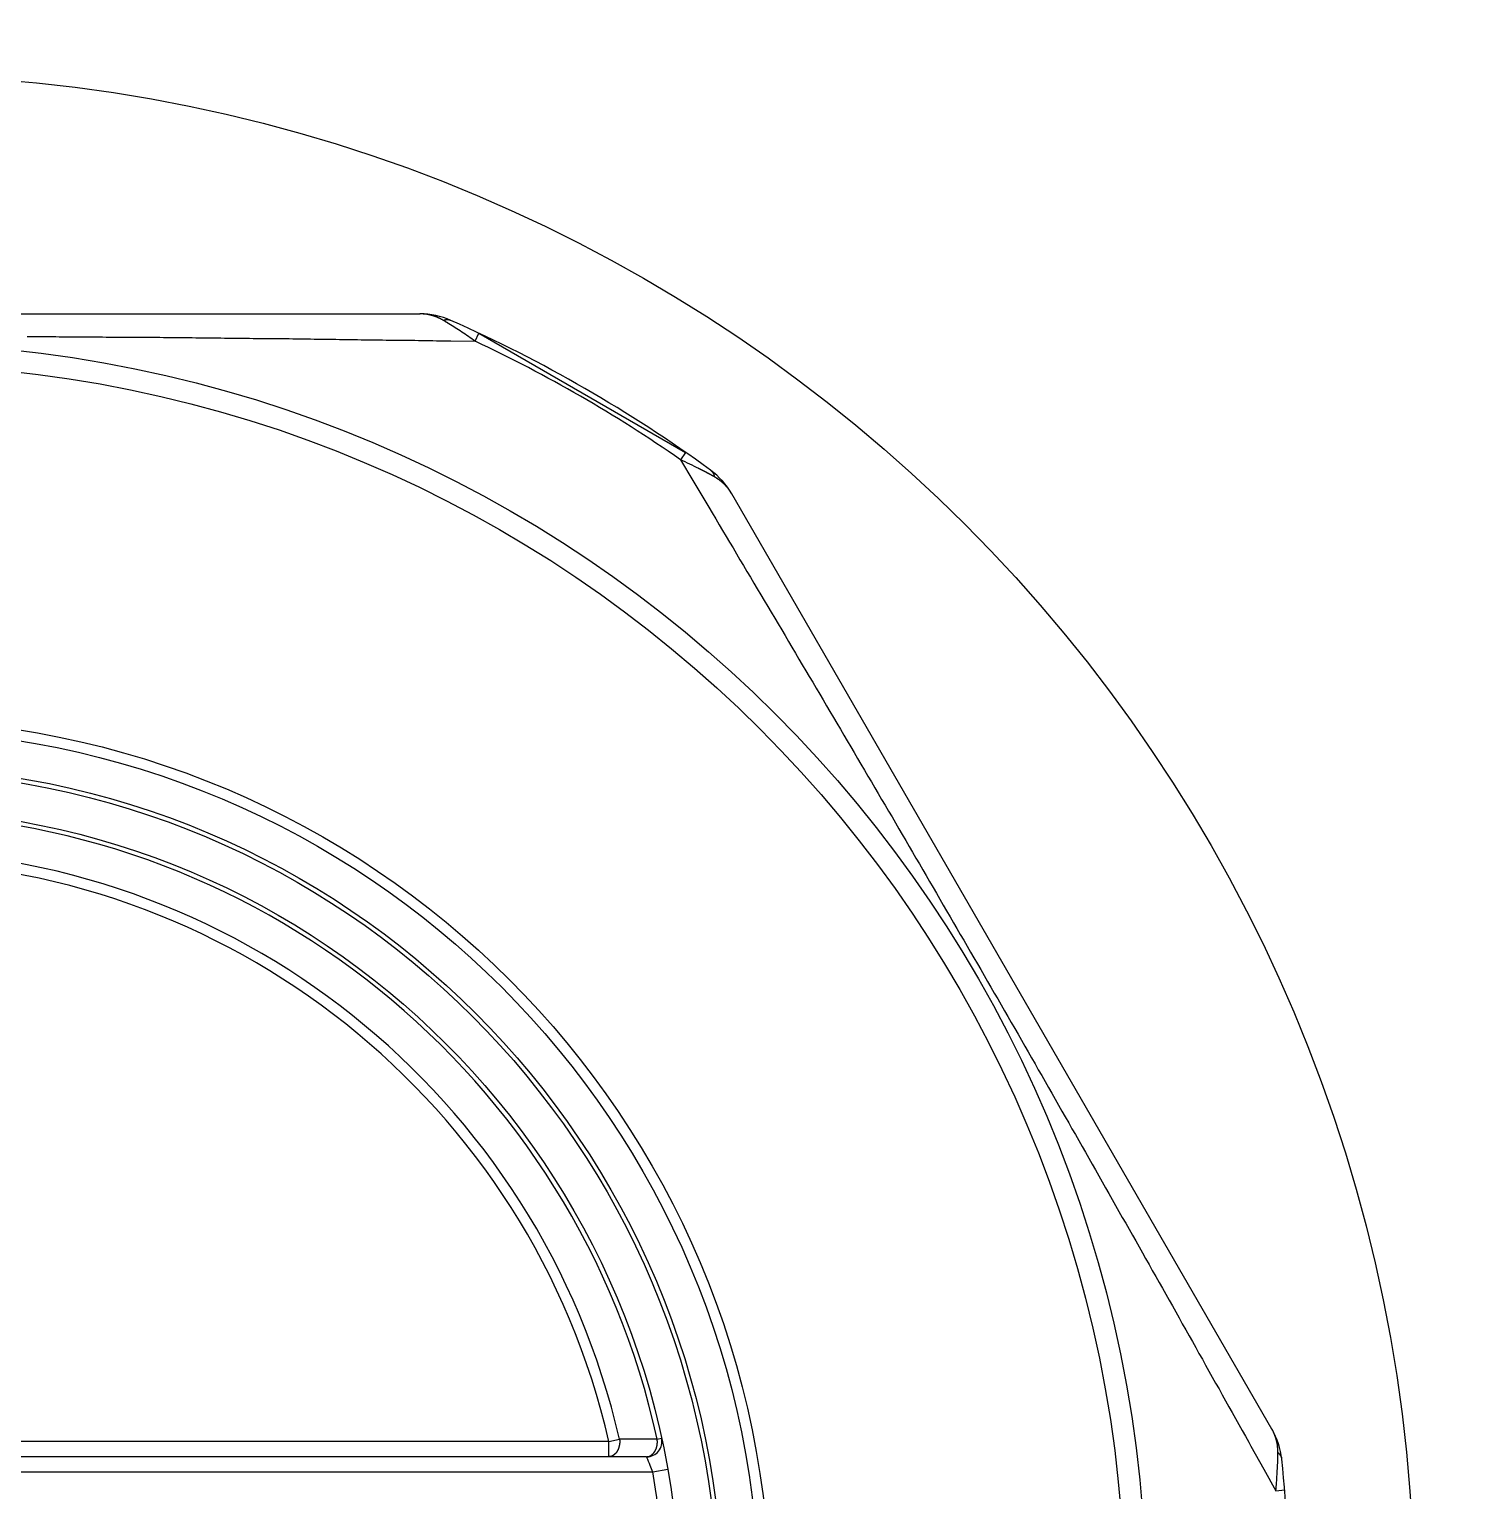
# Model space of a CAD drawing. Header units: millimetres. Extents: x 0 to 3800, y -67 to 2530.
# Drawn here: x 3246.49 to 3256.27, y 893.6 to 903.45 of the extents above; entities that cross this region are included whole.
import ezdxf

# ---------------------------------------------------------------- set-up
doc = ezdxf.new("R2010")
doc.units = ezdxf.units.MM
doc.layers.add('내부선 및 부속', color=4, linetype='Continuous')

msp = doc.modelspace()

# ---------------------------------------------------------------- linework, layer by layer
at = {"layer": '내부선 및 부속', "linetype": 'Continuous'}
for p, q in [((3241.8406, 901.5281), (3249.1175, 901.5281)), ((3249.3244, 901.3457), (3249.4891, 901.3433)), ((3249.489, 901.3433), (3249.5146, 901.3978)), ((3249.5146, 901.3978), (3250.905, 900.595)), ((3250.905, 900.595), (3250.8707, 900.5456)), ((3250.8713, 900.5452), (3250.9552, 900.4046)), ((3250.9552, 900.4046), (3251.0618, 900.2256)), ((3254.8549, 894.0142), (3251.2164, 900.3162)), ((3250.3898, 893.9316), (3250.4605, 893.9479)), ((3250.5922, 893.9475), (3250.4605, 893.9479)), ((3250.7147, 893.9471), (3250.5922, 893.9475)), ((3250.7147, 893.9471), (3250.744, 893.9535)), ((3250.3895, 893.9316), (3240.5683, 893.9316)), ((3250.3898, 893.829), (3250.3898, 893.9316)), ((3254.6985, 893.9266), (3254.7127, 893.901)), ((3254.7127, 893.901), (3254.8001, 893.7444)), ((3250.6437, 893.829), (3240.3143, 893.829)), ((3250.6454, 893.8251), (3250.6437, 893.829)), ((3250.6839, 893.7263), (3240.2734, 893.7263)), ((3250.7855, 893.7442), (3250.6844, 893.7263)), ((3254.8001, 893.7444), (3254.8807, 893.5999)), ((3254.8807, 893.6001), (3254.9406, 893.6052))]:
    msp.add_line(p, q, dxfattribs=at)
at = {"layer": '내부선 및 부속', "linetype": 'Continuous', "flags": 128}
for points in [[(3249.274, 901.4837), (3249.273, 901.4847), (3249.272, 901.4847), (3249.271, 901.4857), (3249.27, 901.4857), (3249.269, 901.4867), (3249.269, 901.4867), (3249.268, 901.4877), (3249.267, 901.4877), (3249.266, 901.4887), (3249.265, 901.4887), (3249.264, 901.4897), (3249.263, 901.4897), (3249.262, 901.4907), (3249.261, 901.4907), (3249.26, 901.4917), (3249.26, 901.4917), (3249.259, 901.4927), (3249.258, 901.4927), (3249.257, 901.4937), (3249.256, 901.4937), (3249.255, 901.4947), (3249.254, 901.4947), (3249.253, 901.4957), (3249.252, 901.4957), (3249.251, 901.4967), (3249.25, 901.4967), (3249.249, 901.4967), (3249.249, 901.4977), (3249.248, 901.4977), (3249.247, 901.4987), (3249.246, 901.4987), (3249.245, 901.4997), (3249.244, 901.4997), (3249.243, 901.5007), (3249.242, 901.5007), (3249.241, 901.5007), (3249.24, 901.5017), (3249.239, 901.5017), (3249.238, 901.5027), (3249.237, 901.5027), (3249.236, 901.5027), (3249.235, 901.5037), (3249.234, 901.5037), (3249.233, 901.5047), (3249.232, 901.5047), (3249.232, 901.5047), (3249.231, 901.5057), (3249.23, 901.5057), (3249.229, 901.5067), (3249.228, 901.5067), (3249.227, 901.5067), (3249.226, 901.5077), (3249.225, 901.5077), (3249.224, 901.5077), (3249.223, 901.5087), (3249.222, 901.5087), (3249.221, 901.5097), (3249.22, 901.5097), (3249.219, 901.5097), (3249.218, 901.5107), (3249.217, 901.5107), (3249.216, 901.5107), (3249.215, 901.5117), (3249.214, 901.5117), (3249.213, 901.5117), (3249.212, 901.5127), (3249.211, 901.5127), (3249.21, 901.5127), (3249.209, 901.5137), (3249.208, 901.5137), (3249.207, 901.5137), (3249.206, 901.5147), (3249.205, 901.5147), (3249.204, 901.5147), (3249.203, 901.5147), (3249.202, 901.5157), (3249.201, 901.5157), (3249.2, 901.5157), (3249.199, 901.5167), (3249.198, 901.5167), (3249.197, 901.5167), (3249.196, 901.5167), (3249.195, 901.5177), (3249.194, 901.5177), (3249.193, 901.5177), (3249.192, 901.5187), (3249.191, 901.5187), (3249.19, 901.5187), (3249.189, 901.5187), (3249.188, 901.5197), (3249.187, 901.5197), (3249.186, 901.5197), (3249.185, 901.5197), (3249.184, 901.5207), (3249.183, 901.5207), (3249.182, 901.5207), (3249.181, 901.5207), (3249.18, 901.5207), (3249.179, 901.5217), (3249.178, 901.5217), (3249.178, 901.5217), (3249.177, 901.5217), (3249.176, 901.5217), (3249.175, 901.5227), (3249.174, 901.5227), (3249.173, 901.5227), (3249.172, 901.5227), (3249.171, 901.5227), (3249.17, 901.5237), (3249.169, 901.5237), (3249.168, 901.5237), (3249.167, 901.5237), (3249.166, 901.5237), (3249.165, 901.5237), (3249.164, 901.5247), (3249.163, 901.5247), (3249.162, 901.5247), (3249.161, 901.5247), (3249.16, 901.5247), (3249.159, 901.5247), (3249.158, 901.5257), (3249.157, 901.5257), (3249.156, 901.5257), (3249.155, 901.5257), (3249.154, 901.5257), (3249.153, 901.5257), (3249.151, 901.5257), (3249.15, 901.5257), (3249.149, 901.5267), (3249.148, 901.5267), (3249.147, 901.5267), (3249.146, 901.5267), (3249.145, 901.5267), (3249.144, 901.5267), (3249.143, 901.5267), (3249.142, 901.5267), (3249.141, 901.5267), (3249.14, 901.5267), (3249.139, 901.5277), (3249.138, 901.5277), (3249.137, 901.5277), (3249.136, 901.5277), (3249.135, 901.5277), (3249.134, 901.5277), (3249.133, 901.5277), (3249.132, 901.5277), (3249.131, 901.5277), (3249.13, 901.5277), (3249.129, 901.5277), (3249.128, 901.5277), (3249.127, 901.5277), (3249.126, 901.5277), (3249.125, 901.5277), (3249.124, 901.5277), (3249.123, 901.5277), (3249.122, 901.5277), (3249.121, 901.5277), (3249.12, 901.5277), (3249.119, 901.5277), (3249.117, 901.5277), (3249.117, 901.5277)], [(3249.274, 901.4837), (3249.274, 901.4837), (3249.275, 901.4847), (3249.275, 901.4847), (3249.275, 901.4847), (3249.275, 901.4847), (3249.276, 901.4847), (3249.276, 901.4847), (3249.276, 901.4847), (3249.277, 901.4847), (3249.277, 901.4847), (3249.277, 901.4857), (3249.278, 901.4857), (3249.278, 901.4857), (3249.278, 901.4857), (3249.279, 901.4857), (3249.279, 901.4857), (3249.279, 901.4857), (3249.28, 901.4857), (3249.28, 901.4857), (3249.28, 901.4857), (3249.28, 901.4857), (3249.281, 901.4867), (3249.281, 901.4867), (3249.281, 901.4867), (3249.282, 901.4867), (3249.282, 901.4867), (3249.282, 901.4867), (3249.283, 901.4867), (3249.283, 901.4867), (3249.283, 901.4867), (3249.284, 901.4867), (3249.284, 901.4867), (3249.284, 901.4867), (3249.285, 901.4867), (3249.285, 901.4877), (3249.285, 901.4877), (3249.286, 901.4877), (3249.286, 901.4877), (3249.286, 901.4877), (3249.287, 901.4877), (3249.287, 901.4877), (3249.287, 901.4877), (3249.288, 901.4877), (3249.288, 901.4877), (3249.288, 901.4877), (3249.289, 901.4877), (3249.289, 901.4877), (3249.289, 901.4877), (3249.29, 901.4877), (3249.29, 901.4877), (3249.29, 901.4877), (3249.29, 901.4887), (3249.291, 901.4887), (3249.291, 901.4887), (3249.291, 901.4887), (3249.292, 901.4887), (3249.292, 901.4887), (3249.292, 901.4887), (3249.293, 901.4887), (3249.293, 901.4887), (3249.293, 901.4887), (3249.294, 901.4887), (3249.294, 901.4887), (3249.294, 901.4887), (3249.295, 901.4887), (3249.295, 901.4887), (3249.295, 901.4887), (3249.296, 901.4887), (3249.296, 901.4887), (3249.296, 901.4887), (3249.297, 901.4887), (3249.297, 901.4887), (3249.297, 901.4887), (3249.298, 901.4887), (3249.298, 901.4887), (3249.298, 901.4887), (3249.299, 901.4887), (3249.299, 901.4887), (3249.299, 901.4887), (3249.3, 901.4887), (3249.3, 901.4887), (3249.3, 901.4887), (3249.301, 901.4887), (3249.301, 901.4887), (3249.301, 901.4887), (3249.302, 901.4887), (3249.302, 901.4887), (3249.302, 901.4887), (3249.303, 901.4887), (3249.303, 901.4887), (3249.304, 901.4887), (3249.304, 901.4887), (3249.304, 901.4887), (3249.305, 901.4887), (3249.305, 901.4887), (3249.305, 901.4887), (3249.306, 901.4887), (3249.306, 901.4887), (3249.306, 901.4887), (3249.307, 901.4887), (3249.307, 901.4887), (3249.307, 901.4887), (3249.307, 901.4887), (3249.308, 901.4887), (3249.308, 901.4887), (3249.308, 901.4887), (3249.309, 901.4887), (3249.309, 901.4887), (3249.309, 901.4887), (3249.31, 901.4887), (3249.31, 901.4887), (3249.31, 901.4887), (3249.31, 901.4887), (3249.311, 901.4887), (3249.311, 901.4877), (3249.311, 901.4877), (3249.312, 901.4877), (3249.312, 901.4877), (3249.312, 901.4877), (3249.313, 901.4877), (3249.313, 901.4877), (3249.313, 901.4877), (3249.314, 901.4877), (3249.314, 901.4877), (3249.314, 901.4877), (3249.315, 901.4877), (3249.315, 901.4877), (3249.315, 901.4877), (3249.316, 901.4877), (3249.316, 901.4877), (3249.316, 901.4867), (3249.317, 901.4867), (3249.317, 901.4867), (3249.317, 901.4867), (3249.318, 901.4867), (3249.318, 901.4867), (3249.318, 901.4867), (3249.319, 901.4867), (3249.319, 901.4867), (3249.319, 901.4867), (3249.32, 901.4867), (3249.32, 901.4857), (3249.32, 901.4857), (3249.32, 901.4857), (3249.321, 901.4857), (3249.321, 901.4857), (3249.321, 901.4857), (3249.322, 901.4857), (3249.322, 901.4857), (3249.322, 901.4857), (3249.323, 901.4847), (3249.323, 901.4847), (3249.323, 901.4847), (3249.324, 901.4847), (3249.324, 901.4847), (3249.324, 901.4847), (3249.324, 901.4847), (3249.325, 901.4847), (3249.325, 901.4847), (3249.325, 901.4837), (3249.325, 901.4837)], [(3249.312, 901.4617), (3249.311, 901.4617), (3249.311, 901.4617), (3249.311, 901.4617), (3249.31, 901.4617), (3249.31, 901.4627), (3249.31, 901.4627), (3249.31, 901.4627), (3249.309, 901.4627), (3249.309, 901.4627), (3249.309, 901.4627), (3249.308, 901.4637), (3249.308, 901.4637), (3249.308, 901.4637), (3249.307, 901.4637), (3249.307, 901.4637), (3249.307, 901.4647), (3249.307, 901.4647), (3249.306, 901.4647), (3249.306, 901.4647), (3249.306, 901.4647), (3249.305, 901.4647), (3249.305, 901.4657), (3249.305, 901.4657), (3249.305, 901.4657), (3249.304, 901.4657), (3249.304, 901.4657), (3249.304, 901.4667), (3249.303, 901.4667), (3249.303, 901.4667), (3249.303, 901.4667), (3249.302, 901.4667), (3249.302, 901.4667), (3249.302, 901.4677), (3249.302, 901.4677), (3249.301, 901.4677), (3249.301, 901.4677), (3249.301, 901.4677), (3249.3, 901.4687), (3249.3, 901.4687), (3249.3, 901.4687), (3249.299, 901.4687), (3249.299, 901.4687), (3249.299, 901.4687), (3249.299, 901.4697), (3249.298, 901.4697), (3249.298, 901.4697), (3249.298, 901.4697), (3249.297, 901.4697), (3249.297, 901.4707), (3249.297, 901.4707), (3249.297, 901.4707), (3249.296, 901.4707), (3249.296, 901.4707), (3249.296, 901.4707), (3249.295, 901.4717), (3249.295, 901.4717), (3249.295, 901.4717), (3249.294, 901.4717), (3249.294, 901.4717), (3249.294, 901.4727), (3249.294, 901.4727), (3249.293, 901.4727), (3249.293, 901.4727), (3249.293, 901.4727), (3249.292, 901.4727), (3249.292, 901.4737), (3249.292, 901.4737), (3249.291, 901.4737), (3249.291, 901.4737), (3249.291, 901.4737), (3249.291, 901.4737), (3249.29, 901.4747), (3249.29, 901.4747), (3249.29, 901.4747), (3249.289, 901.4747), (3249.289, 901.4747), (3249.289, 901.4757), (3249.289, 901.4757), (3249.288, 901.4757), (3249.288, 901.4757), (3249.288, 901.4757), (3249.287, 901.4757), (3249.287, 901.4767), (3249.287, 901.4767), (3249.286, 901.4767), (3249.286, 901.4767), (3249.286, 901.4767), (3249.286, 901.4777), (3249.285, 901.4777), (3249.285, 901.4777), (3249.285, 901.4777), (3249.284, 901.4777), (3249.284, 901.4777), (3249.284, 901.4787), (3249.283, 901.4787), (3249.283, 901.4787), (3249.283, 901.4787), (3249.283, 901.4787), (3249.282, 901.4787), (3249.282, 901.4797), (3249.282, 901.4797), (3249.282, 901.4797), (3249.281, 901.4797), (3249.281, 901.4797), (3249.281, 901.4797), (3249.28, 901.4807), (3249.28, 901.4807), (3249.28, 901.4807), (3249.28, 901.4807), (3249.279, 901.4807), (3249.279, 901.4807), (3249.279, 901.4817), (3249.278, 901.4817), (3249.278, 901.4817), (3249.278, 901.4817), (3249.278, 901.4817), (3249.277, 901.4817), (3249.277, 901.4827), (3249.277, 901.4827), (3249.276, 901.4827), (3249.276, 901.4827), (3249.276, 901.4827), (3249.275, 901.4837), (3249.275, 901.4837), (3249.275, 901.4837), (3249.275, 901.4837), (3249.274, 901.4837), (3249.274, 901.4837), (3249.274, 901.4837)], [(3246.471, 901.3757), (3246.495, 901.3757), (3246.519, 901.3747), (3246.543, 901.3747), (3246.567, 901.3747), (3246.592, 901.3747), (3246.616, 901.3747), (3246.64, 901.3747), (3246.664, 901.3747), (3246.688, 901.3737), (3246.713, 901.3737), (3246.737, 901.3737), (3246.761, 901.3737), (3246.785, 901.3737), (3246.809, 901.3737), (3246.833, 901.3737), (3246.858, 901.3727), (3246.882, 901.3727), (3246.906, 901.3727), (3246.93, 901.3727), (3246.954, 901.3727), (3246.979, 901.3727), (3247.003, 901.3717), (3247.027, 901.3717), (3247.051, 901.3717), (3247.075, 901.3717), (3247.099, 901.3717), (3247.124, 901.3717), (3247.148, 901.3707), (3247.172, 901.3707), (3247.196, 901.3707), (3247.22, 901.3707), (3247.245, 901.3707), (3247.269, 901.3697), (3247.293, 901.3697), (3247.317, 901.3697), (3247.341, 901.3697), (3247.366, 901.3697), (3247.39, 901.3687), (3247.414, 901.3687), (3247.438, 901.3687), (3247.462, 901.3687), (3247.486, 901.3677), (3247.511, 901.3677), (3247.535, 901.3677), (3247.559, 901.3677), (3247.583, 901.3677), (3247.607, 901.3667), (3247.632, 901.3667), (3247.656, 901.3667), (3247.68, 901.3667), (3247.704, 901.3657), (3247.728, 901.3657), (3247.752, 901.3657), (3247.777, 901.3657), (3247.801, 901.3647), (3247.825, 901.3647), (3247.849, 901.3647), (3247.873, 901.3647), (3247.898, 901.3637), (3247.898, 901.3637), (3247.922, 901.3637), (3247.946, 901.3637), (3247.97, 901.3637), (3247.994, 901.3627), (3248.019, 901.3627), (3248.043, 901.3627), (3248.067, 901.3617), (3248.091, 901.3617), (3248.115, 901.3617), (3248.139, 901.3617), (3248.164, 901.3607), (3248.188, 901.3607), (3248.212, 901.3607), (3248.236, 901.3607), (3248.26, 901.3597), (3248.285, 901.3597), (3248.309, 901.3597), (3248.333, 901.3587), (3248.357, 901.3587), (3248.381, 901.3587), (3248.405, 901.3577), (3248.43, 901.3577), (3248.454, 901.3577), (3248.478, 901.3577), (3248.502, 901.3567), (3248.526, 901.3567), (3248.551, 901.3567), (3248.575, 901.3557), (3248.599, 901.3557), (3248.623, 901.3557), (3248.647, 901.3547), (3248.671, 901.3547), (3248.696, 901.3547), (3248.72, 901.3537), (3248.744, 901.3537), (3248.768, 901.3537), (3248.792, 901.3537), (3248.817, 901.3527), (3248.841, 901.3527), (3248.865, 901.3527), (3248.889, 901.3517), (3248.913, 901.3517), (3248.937, 901.3517), (3248.962, 901.3507), (3248.986, 901.3507), (3249.01, 901.3507), (3249.034, 901.3497), (3249.058, 901.3497), (3249.083, 901.3497), (3249.107, 901.3487), (3249.131, 901.3487), (3249.155, 901.3477), (3249.179, 901.3477), (3249.204, 901.3477), (3249.228, 901.3467), (3249.252, 901.3467), (3249.276, 901.3467), (3249.3, 901.3457), (3249.324, 901.3457), (3249.324, 901.3457)], [(3251.1, 900.4297), (3251.099, 900.4297), (3251.099, 900.4307), (3251.098, 900.4307), (3251.098, 900.4317), (3251.097, 900.4317), (3251.096, 900.4317), (3251.096, 900.4327), (3251.095, 900.4327), (3251.094, 900.4327), (3251.094, 900.4337), (3251.093, 900.4337), (3251.092, 900.4337), (3251.092, 900.4347), (3251.091, 900.4347), (3251.09, 900.4357), (3251.09, 900.4357), (3251.089, 900.4357), (3251.088, 900.4367), (3251.088, 900.4367), (3251.087, 900.4367), (3251.086, 900.4377), (3251.086, 900.4377), (3251.085, 900.4377), (3251.084, 900.4387), (3251.084, 900.4387), (3251.083, 900.4397), (3251.082, 900.4397), (3251.082, 900.4397), (3251.081, 900.4407), (3251.08, 900.4407), (3251.08, 900.4407), (3251.079, 900.4417), (3251.078, 900.4417), (3251.078, 900.4417), (3251.077, 900.4427), (3251.077, 900.4427), (3251.076, 900.4437), (3251.075, 900.4437), (3251.075, 900.4437), (3251.074, 900.4447), (3251.073, 900.4447), (3251.073, 900.4447), (3251.072, 900.4457), (3251.071, 900.4457), (3251.071, 900.4457), (3251.07, 900.4467), (3251.069, 900.4467), (3251.069, 900.4477), (3251.068, 900.4477), (3251.067, 900.4477), (3251.067, 900.4487), (3251.066, 900.4487), (3251.065, 900.4487), (3251.065, 900.4497), (3251.064, 900.4497), (3251.063, 900.4497), (3251.063, 900.4507), (3251.062, 900.4507), (3251.061, 900.4507), (3251.061, 900.4517), (3251.06, 900.4517), (3251.059, 900.4527), (3251.059, 900.4527), (3251.058, 900.4527), (3251.057, 900.4537), (3251.057, 900.4537), (3251.056, 900.4537), (3251.055, 900.4547), (3251.055, 900.4547), (3251.054, 900.4547), (3251.053, 900.4557), (3251.053, 900.4557), (3251.052, 900.4557), (3251.051, 900.4567), (3251.051, 900.4567), (3251.05, 900.4567), (3251.049, 900.4577), (3251.049, 900.4577), (3251.048, 900.4587), (3251.047, 900.4587), (3251.047, 900.4587), (3251.046, 900.4597), (3251.045, 900.4597), (3251.045, 900.4597), (3251.044, 900.4607), (3251.043, 900.4607), (3251.043, 900.4607), (3251.042, 900.4617), (3251.041, 900.4617), (3251.041, 900.4617), (3251.04, 900.4627), (3251.039, 900.4627), (3251.039, 900.4627), (3251.038, 900.4637), (3251.037, 900.4637), (3251.037, 900.4637), (3251.036, 900.4647), (3251.035, 900.4647), (3251.035, 900.4657), (3251.034, 900.4657), (3251.034, 900.4657), (3251.033, 900.4657), (3251.033, 900.4667), (3251.032, 900.4667), (3251.031, 900.4667), (3251.031, 900.4677), (3251.03, 900.4677), (3251.029, 900.4677), (3251.029, 900.4687), (3251.028, 900.4687), (3251.027, 900.4687), (3251.027, 900.4697), (3251.026, 900.4697), (3251.025, 900.4697), (3251.025, 900.4707), (3251.024, 900.4707), (3251.023, 900.4707), (3251.023, 900.4717), (3251.022, 900.4717), (3251.021, 900.4717), (3251.021, 900.4727), (3251.02, 900.4727), (3251.019, 900.4727), (3251.019, 900.4737), (3251.018, 900.4737), (3251.017, 900.4747), (3251.017, 900.4747), (3251.016, 900.4747), (3251.015, 900.4757), (3251.015, 900.4757), (3251.014, 900.4757), (3251.013, 900.4767), (3251.013, 900.4767), (3251.012, 900.4767), (3251.011, 900.4777), (3251.011, 900.4777), (3251.01, 900.4777), (3251.009, 900.4787), (3251.009, 900.4787), (3251.008, 900.4787), (3251.007, 900.4797), (3251.007, 900.4797), (3251.006, 900.4797), (3251.005, 900.4807), (3251.005, 900.4807), (3251.004, 900.4807), (3251.003, 900.4817), (3251.003, 900.4817), (3251.002, 900.4817), (3251.001, 900.4827), (3251.001, 900.4827), (3251, 900.4827), (3250.999, 900.4837), (3250.999, 900.4837), (3250.998, 900.4837), (3250.997, 900.4847), (3250.997, 900.4847), (3250.996, 900.4847), (3250.995, 900.4857), (3250.995, 900.4857), (3250.995, 900.4857)], [(3251.074, 900.4747), (3251.075, 900.4737), (3251.075, 900.4737), (3251.075, 900.4737), (3251.075, 900.4737), (3251.076, 900.4737), (3251.076, 900.4727), (3251.076, 900.4727), (3251.076, 900.4727), (3251.077, 900.4727), (3251.077, 900.4727), (3251.077, 900.4717), (3251.077, 900.4717), (3251.078, 900.4717), (3251.078, 900.4717), (3251.078, 900.4717), (3251.078, 900.4707), (3251.079, 900.4707), (3251.079, 900.4707), (3251.079, 900.4707), (3251.079, 900.4697), (3251.08, 900.4697), (3251.08, 900.4697), (3251.08, 900.4697), (3251.08, 900.4697), (3251.081, 900.4687), (3251.081, 900.4687), (3251.081, 900.4687), (3251.081, 900.4687), (3251.082, 900.4677), (3251.082, 900.4677), (3251.082, 900.4677), (3251.082, 900.4677), (3251.082, 900.4667), (3251.083, 900.4667), (3251.083, 900.4667), (3251.083, 900.4667), (3251.083, 900.4657), (3251.084, 900.4657), (3251.084, 900.4657), (3251.084, 900.4657), (3251.084, 900.4647), (3251.084, 900.4647), (3251.085, 900.4647), (3251.085, 900.4647), (3251.085, 900.4637), (3251.085, 900.4637), (3251.085, 900.4637), (3251.086, 900.4637), (3251.086, 900.4627), (3251.086, 900.4627), (3251.086, 900.4627), (3251.087, 900.4627), (3251.087, 900.4617), (3251.087, 900.4617), (3251.087, 900.4617), (3251.087, 900.4617), (3251.087, 900.4607), (3251.088, 900.4607), (3251.088, 900.4607), (3251.088, 900.4597), (3251.088, 900.4597), (3251.088, 900.4597), (3251.089, 900.4597), (3251.089, 900.4587), (3251.089, 900.4587), (3251.089, 900.4587), (3251.089, 900.4577), (3251.089, 900.4577), (3251.09, 900.4577), (3251.09, 900.4577), (3251.09, 900.4567), (3251.09, 900.4567), (3251.09, 900.4567), (3251.091, 900.4567), (3251.091, 900.4557), (3251.091, 900.4557), (3251.091, 900.4557), (3251.091, 900.4547), (3251.091, 900.4547), (3251.091, 900.4547), (3251.092, 900.4537), (3251.092, 900.4537), (3251.092, 900.4537), (3251.092, 900.4537), (3251.092, 900.4527), (3251.092, 900.4527), (3251.093, 900.4527), (3251.093, 900.4517), (3251.093, 900.4517), (3251.093, 900.4517), (3251.093, 900.4517), (3251.093, 900.4507), (3251.093, 900.4507), (3251.094, 900.4507), (3251.094, 900.4497), (3251.094, 900.4497), (3251.094, 900.4497), (3251.094, 900.4487), (3251.094, 900.4487), (3251.094, 900.4487), (3251.094, 900.4487), (3251.095, 900.4477), (3251.095, 900.4477), (3251.095, 900.4477), (3251.095, 900.4477), (3251.095, 900.4467), (3251.095, 900.4467), (3251.095, 900.4467), (3251.095, 900.4457), (3251.096, 900.4457), (3251.096, 900.4457), (3251.096, 900.4447), (3251.096, 900.4447), (3251.096, 900.4447), (3251.096, 900.4437), (3251.096, 900.4437), (3251.096, 900.4437), (3251.097, 900.4427), (3251.097, 900.4427), (3251.097, 900.4427), (3251.097, 900.4427), (3251.097, 900.4417), (3251.097, 900.4417), (3251.097, 900.4417), (3251.097, 900.4407), (3251.097, 900.4407), (3251.097, 900.4407), (3251.098, 900.4397), (3251.098, 900.4397), (3251.098, 900.4397), (3251.098, 900.4387), (3251.098, 900.4387), (3251.098, 900.4387), (3251.098, 900.4377), (3251.098, 900.4377), (3251.098, 900.4377), (3251.098, 900.4367), (3251.098, 900.4367), (3251.099, 900.4367), (3251.099, 900.4357), (3251.099, 900.4357), (3251.099, 900.4357), (3251.099, 900.4357), (3251.099, 900.4347), (3251.099, 900.4347), (3251.099, 900.4347), (3251.099, 900.4337), (3251.099, 900.4337), (3251.099, 900.4337), (3251.099, 900.4327), (3251.1, 900.4327), (3251.1, 900.4327), (3251.1, 900.4317), (3251.1, 900.4317), (3251.1, 900.4317), (3251.1, 900.4307), (3251.1, 900.4307), (3251.1, 900.4307), (3251.1, 900.4297), (3251.1, 900.4297), (3251.1, 900.4297)], [(3251.216, 900.3167), (3251.216, 900.3167), (3251.215, 900.3177), (3251.215, 900.3187), (3251.214, 900.3197), (3251.214, 900.3207), (3251.213, 900.3217), (3251.213, 900.3227), (3251.212, 900.3237), (3251.212, 900.3237), (3251.211, 900.3247), (3251.211, 900.3257), (3251.21, 900.3267), (3251.209, 900.3277), (3251.209, 900.3287), (3251.208, 900.3297), (3251.208, 900.3307), (3251.207, 900.3307), (3251.207, 900.3317), (3251.206, 900.3327), (3251.206, 900.3337), (3251.205, 900.3347), (3251.204, 900.3357), (3251.204, 900.3367), (3251.203, 900.3367), (3251.203, 900.3377), (3251.202, 900.3387), (3251.201, 900.3397), (3251.201, 900.3407), (3251.2, 900.3417), (3251.2, 900.3417), (3251.199, 900.3427), (3251.198, 900.3437), (3251.198, 900.3447), (3251.197, 900.3457), (3251.197, 900.3467), (3251.196, 900.3467), (3251.195, 900.3477), (3251.195, 900.3487), (3251.194, 900.3497), (3251.193, 900.3507), (3251.193, 900.3507), (3251.192, 900.3517), (3251.191, 900.3527), (3251.191, 900.3537), (3251.19, 900.3547), (3251.19, 900.3547), (3251.189, 900.3557), (3251.188, 900.3567), (3251.188, 900.3577), (3251.187, 900.3587), (3251.186, 900.3587), (3251.186, 900.3597), (3251.185, 900.3607), (3251.184, 900.3617), (3251.183, 900.3627), (3251.183, 900.3627), (3251.182, 900.3637), (3251.181, 900.3647), (3251.181, 900.3657), (3251.18, 900.3657), (3251.179, 900.3667), (3251.179, 900.3677), (3251.178, 900.3687), (3251.177, 900.3687), (3251.177, 900.3697), (3251.176, 900.3707), (3251.175, 900.3717), (3251.174, 900.3717), (3251.174, 900.3727), (3251.173, 900.3737), (3251.172, 900.3747), (3251.172, 900.3747), (3251.171, 900.3757), (3251.17, 900.3767), (3251.169, 900.3777), (3251.169, 900.3777), (3251.168, 900.3787), (3251.167, 900.3797), (3251.166, 900.3807), (3251.166, 900.3807), (3251.165, 900.3817), (3251.164, 900.3827), (3251.163, 900.3827), (3251.163, 900.3837), (3251.162, 900.3847), (3251.161, 900.3857), (3251.16, 900.3857), (3251.16, 900.3867), (3251.159, 900.3877), (3251.158, 900.3877), (3251.157, 900.3887), (3251.156, 900.3897), (3251.156, 900.3897), (3251.155, 900.3907), (3251.154, 900.3917), (3251.153, 900.3917), (3251.153, 900.3927), (3251.152, 900.3937), (3251.151, 900.3947), (3251.15, 900.3947), (3251.15, 900.3947), (3251.149, 900.3957), (3251.149, 900.3967), (3251.148, 900.3967), (3251.147, 900.3977), (3251.146, 900.3977), (3251.145, 900.3987), (3251.145, 900.3997), (3251.144, 900.3997), (3251.143, 900.4007), (3251.142, 900.4017), (3251.141, 900.4017), (3251.141, 900.4027), (3251.14, 900.4037), (3251.139, 900.4037), (3251.138, 900.4047), (3251.137, 900.4057), (3251.136, 900.4057), (3251.136, 900.4067), (3251.135, 900.4067), (3251.134, 900.4077), (3251.133, 900.4087), (3251.132, 900.4087), (3251.131, 900.4097), (3251.131, 900.4097), (3251.13, 900.4107), (3251.129, 900.4117), (3251.128, 900.4117), (3251.127, 900.4127), (3251.126, 900.4127), (3251.125, 900.4137), (3251.125, 900.4147), (3251.124, 900.4147), (3251.123, 900.4157), (3251.122, 900.4157), (3251.121, 900.4167), (3251.12, 900.4177), (3251.119, 900.4177), (3251.119, 900.4187), (3251.118, 900.4187), (3251.117, 900.4197), (3251.116, 900.4197), (3251.115, 900.4207), (3251.114, 900.4217), (3251.113, 900.4217), (3251.113, 900.4227), (3251.112, 900.4227), (3251.111, 900.4237), (3251.11, 900.4237), (3251.109, 900.4247), (3251.108, 900.4247), (3251.107, 900.4257), (3251.106, 900.4257), (3251.105, 900.4267), (3251.105, 900.4267), (3251.104, 900.4277), (3251.103, 900.4277), (3251.102, 900.4287), (3251.101, 900.4297), (3251.1, 900.4297), (3251.1, 900.4297)], [(3251.062, 900.2257), (3251.085, 900.1867), (3251.109, 900.1467), (3251.132, 900.1077), (3251.155, 900.0687), (3251.179, 900.0287), (3251.202, 899.9897), (3251.226, 899.9507), (3251.249, 899.9107), (3251.272, 899.8717), (3251.296, 899.8327), (3251.319, 899.7927), (3251.342, 899.7537), (3251.366, 899.7147), (3251.389, 899.6747), (3251.413, 899.6357), (3251.436, 899.5967), (3251.459, 899.5567), (3251.483, 899.5177), (3251.506, 899.4787), (3251.529, 899.4387), (3251.553, 899.3997), (3251.576, 899.3607), (3251.599, 899.3207), (3251.622, 899.2817), (3251.646, 899.2427), (3251.669, 899.2027), (3251.692, 899.1637), (3251.716, 899.1237), (3251.739, 899.0847), (3251.762, 899.0457), (3251.785, 899.0057), (3251.809, 898.9667), (3251.832, 898.9267), (3251.855, 898.8877), (3251.878, 898.8487), (3251.902, 898.8087), (3251.925, 898.7697), (3251.948, 898.7297), (3251.971, 898.6907), (3251.995, 898.6517), (3252.018, 898.6117), (3252.041, 898.5727), (3252.064, 898.5327), (3252.087, 898.4937), (3252.11, 898.4537), (3252.134, 898.4147), (3252.157, 898.3757), (3252.18, 898.3357), (3252.203, 898.2967), (3252.226, 898.2567), (3252.249, 898.2177), (3252.273, 898.1777), (3252.296, 898.1387), (3252.319, 898.0987), (3252.342, 898.0597), (3252.365, 898.0197), (3252.388, 897.9807), (3252.411, 897.9407), (3252.434, 897.9017), (3252.457, 897.8617), (3252.48, 897.8227), (3252.503, 897.7827), (3252.526, 897.7437), (3252.549, 897.7037), (3252.572, 897.6647), (3252.595, 897.6247), (3252.618, 897.5857), (3252.641, 897.5457), (3252.664, 897.5067), (3252.687, 897.4667), (3252.71, 897.4267), (3252.733, 897.3877), (3252.756, 897.3477), (3252.779, 897.3087), (3252.802, 897.2687), (3252.825, 897.2287), (3252.848, 897.1897), (3252.871, 897.1497), (3252.894, 897.1107), (3252.917, 897.0707), (3252.94, 897.0307), (3252.962, 896.9917), (3252.985, 896.9517), (3253.008, 896.9127), (3253.031, 896.8727), (3253.054, 896.8327), (3253.077, 896.7937), (3253.099, 896.7537), (3253.122, 896.7137), (3253.145, 896.6747), (3253.168, 896.6347), (3253.19, 896.5947), (3253.213, 896.5557), (3253.236, 896.5157), (3253.259, 896.4757), (3253.281, 896.4357), (3253.304, 896.3967), (3253.327, 896.3567), (3253.35, 896.3167), (3253.372, 896.2777), (3253.372, 896.2777), (3253.395, 896.2377), (3253.418, 896.1977), (3253.44, 896.1577), (3253.463, 896.1187), (3253.486, 896.0787), (3253.508, 896.0387), (3253.531, 895.9987), (3253.554, 895.9597), (3253.576, 895.9197), (3253.599, 895.8797), (3253.621, 895.8397), (3253.644, 895.8007), (3253.667, 895.7607), (3253.689, 895.7207), (3253.712, 895.6807), (3253.734, 895.6407), (3253.757, 895.6017), (3253.779, 895.5617), (3253.802, 895.5217), (3253.824, 895.4817), (3253.847, 895.4417), (3253.87, 895.4027), (3253.892, 895.3627), (3253.915, 895.3227), (3253.937, 895.2827), (3253.96, 895.2427), (3253.982, 895.2027), (3254.004, 895.1637), (3254.027, 895.1237), (3254.049, 895.0837), (3254.072, 895.0437), (3254.094, 895.0037), (3254.117, 894.9637), (3254.139, 894.9247), (3254.162, 894.8847), (3254.184, 894.8447), (3254.207, 894.8047), (3254.229, 894.7647), (3254.251, 894.7247), (3254.274, 894.6847), (3254.296, 894.6447), (3254.319, 894.6047), (3254.341, 894.5657), (3254.363, 894.5257), (3254.386, 894.4857), (3254.408, 894.4457), (3254.43, 894.4057), (3254.453, 894.3657), (3254.475, 894.3257), (3254.498, 894.2857), (3254.52, 894.2457), (3254.542, 894.2057), (3254.565, 894.1657), (3254.587, 894.1267), (3254.609, 894.0867), (3254.632, 894.0467), (3254.654, 894.0067), (3254.676, 893.9667), (3254.698, 893.9267), (3254.698, 893.9267)], [(3250.461, 893.9477), (3250.461, 893.9467), (3250.461, 893.9467), (3250.461, 893.9457), (3250.461, 893.9447), (3250.461, 893.9437), (3250.461, 893.9427), (3250.461, 893.9427), (3250.461, 893.9417), (3250.462, 893.9407), (3250.462, 893.9397), (3250.462, 893.9397), (3250.462, 893.9387), (3250.462, 893.9377), (3250.462, 893.9367), (3250.462, 893.9357), (3250.462, 893.9357), (3250.462, 893.9347), (3250.462, 893.9337), (3250.462, 893.9327), (3250.462, 893.9317), (3250.462, 893.9317), (3250.462, 893.9307), (3250.462, 893.9297), (3250.462, 893.9287), (3250.462, 893.9277), (3250.462, 893.9277), (3250.462, 893.9267), (3250.462, 893.9257), (3250.462, 893.9247), (3250.462, 893.9237), (3250.462, 893.9237), (3250.462, 893.9227), (3250.462, 893.9217), (3250.462, 893.9207), (3250.461, 893.9197), (3250.461, 893.9197), (3250.461, 893.9187), (3250.461, 893.9177), (3250.461, 893.9167), (3250.461, 893.9167), (3250.461, 893.9157), (3250.461, 893.9147), (3250.461, 893.9137), (3250.461, 893.9127), (3250.46, 893.9127), (3250.46, 893.9117), (3250.46, 893.9107), (3250.46, 893.9097), (3250.46, 893.9087), (3250.46, 893.9087), (3250.46, 893.9077), (3250.46, 893.9067), (3250.459, 893.9057), (3250.459, 893.9047), (3250.459, 893.9047), (3250.459, 893.9037), (3250.459, 893.9027), (3250.459, 893.9017), (3250.458, 893.9017), (3250.458, 893.9007), (3250.458, 893.8997), (3250.458, 893.8987), (3250.458, 893.8987), (3250.458, 893.8977), (3250.457, 893.8967), (3250.457, 893.8957), (3250.457, 893.8947), (3250.457, 893.8947), (3250.457, 893.8937), (3250.456, 893.8927), (3250.456, 893.8917), (3250.456, 893.8917), (3250.456, 893.8907), (3250.456, 893.8897), (3250.455, 893.8887), (3250.455, 893.8887), (3250.455, 893.8877), (3250.455, 893.8867), (3250.454, 893.8857), (3250.454, 893.8857), (3250.454, 893.8847), (3250.454, 893.8837), (3250.453, 893.8827), (3250.453, 893.8827), (3250.453, 893.8817), (3250.452, 893.8807), (3250.452, 893.8797), (3250.452, 893.8797), (3250.452, 893.8787), (3250.451, 893.8777), (3250.451, 893.8777), (3250.451, 893.8767), (3250.45, 893.8757), (3250.45, 893.8747), (3250.45, 893.8747), (3250.449, 893.8737), (3250.449, 893.8727), (3250.448, 893.8727), (3250.448, 893.8717), (3250.448, 893.8707), (3250.448, 893.8707), (3250.447, 893.8697), (3250.447, 893.8697), (3250.447, 893.8687), (3250.446, 893.8677), (3250.446, 893.8677), (3250.445, 893.8667), (3250.445, 893.8657), (3250.444, 893.8647), (3250.444, 893.8647), (3250.444, 893.8637), (3250.443, 893.8627), (3250.443, 893.8627), (3250.442, 893.8617), (3250.442, 893.8607), (3250.441, 893.8607), (3250.441, 893.8597), (3250.44, 893.8587), (3250.44, 893.8587), (3250.439, 893.8577), (3250.439, 893.8567), (3250.438, 893.8567), (3250.438, 893.8557), (3250.437, 893.8547), (3250.437, 893.8547), (3250.436, 893.8537), (3250.435, 893.8527), (3250.435, 893.8527), (3250.434, 893.8517), (3250.434, 893.8517), (3250.433, 893.8507), (3250.433, 893.8497), (3250.432, 893.8497), (3250.431, 893.8487), (3250.431, 893.8487), (3250.43, 893.8477), (3250.43, 893.8467), (3250.429, 893.8467), (3250.428, 893.8457), (3250.428, 893.8457), (3250.427, 893.8447), (3250.426, 893.8447), (3250.426, 893.8437), (3250.425, 893.8427), (3250.424, 893.8427), (3250.424, 893.8417), (3250.423, 893.8417), (3250.422, 893.8407), (3250.422, 893.8407), (3250.421, 893.8397), (3250.42, 893.8397), (3250.42, 893.8387), (3250.419, 893.8387), (3250.418, 893.8387), (3250.418, 893.8377), (3250.417, 893.8377), (3250.416, 893.8367), (3250.416, 893.8367), (3250.415, 893.8357), (3250.414, 893.8357), (3250.413, 893.8357), (3250.413, 893.8347), (3250.412, 893.8347), (3250.411, 893.8337), (3250.41, 893.8337), (3250.41, 893.8337), (3250.409, 893.8327), (3250.408, 893.8327), (3250.408, 893.8327), (3250.407, 893.8327), (3250.406, 893.8317), (3250.405, 893.8317), (3250.405, 893.8317), (3250.404, 893.8317), (3250.403, 893.8307), (3250.402, 893.8307), (3250.401, 893.8307), (3250.401, 893.8307), (3250.4, 893.8297), (3250.399, 893.8297), (3250.398, 893.8297), (3250.398, 893.8297), (3250.397, 893.8297), (3250.396, 893.8297), (3250.395, 893.8297), (3250.394, 893.8297), (3250.394, 893.8287), (3250.393, 893.8287), (3250.392, 893.8287), (3250.391, 893.8287), (3250.391, 893.8287), (3250.39, 893.8287), (3250.39, 893.8287)], [(3250.644, 893.8287), (3250.645, 893.8287), (3250.646, 893.8287), (3250.647, 893.8287), (3250.647, 893.8287), (3250.648, 893.8297), (3250.649, 893.8297), (3250.65, 893.8297), (3250.651, 893.8297), (3250.652, 893.8297), (3250.653, 893.8297), (3250.654, 893.8297), (3250.655, 893.8307), (3250.656, 893.8307), (3250.657, 893.8307), (3250.658, 893.8307), (3250.658, 893.8317), (3250.659, 893.8317), (3250.66, 893.8317), (3250.661, 893.8327), (3250.662, 893.8327), (3250.663, 893.8327), (3250.664, 893.8337), (3250.665, 893.8337), (3250.665, 893.8347), (3250.666, 893.8347), (3250.667, 893.8347), (3250.668, 893.8357), (3250.669, 893.8357), (3250.67, 893.8367), (3250.671, 893.8367), (3250.671, 893.8377), (3250.672, 893.8377), (3250.673, 893.8387), (3250.674, 893.8397), (3250.675, 893.8397), (3250.675, 893.8407), (3250.676, 893.8407), (3250.677, 893.8417), (3250.678, 893.8417), (3250.679, 893.8427), (3250.679, 893.8437), (3250.68, 893.8437), (3250.681, 893.8447), (3250.682, 893.8457), (3250.682, 893.8457), (3250.683, 893.8467), (3250.684, 893.8477), (3250.685, 893.8477), (3250.685, 893.8487), (3250.686, 893.8497), (3250.687, 893.8507), (3250.687, 893.8507), (3250.688, 893.8517), (3250.689, 893.8527), (3250.689, 893.8527), (3250.69, 893.8537), (3250.691, 893.8547), (3250.691, 893.8557), (3250.692, 893.8567), (3250.693, 893.8567), (3250.693, 893.8577), (3250.694, 893.8587), (3250.695, 893.8597), (3250.695, 893.8607), (3250.696, 893.8607), (3250.696, 893.8617), (3250.697, 893.8627), (3250.697, 893.8637), (3250.698, 893.8647), (3250.698, 893.8647), (3250.699, 893.8657), (3250.7, 893.8667), (3250.7, 893.8677), (3250.701, 893.8687), (3250.701, 893.8697), (3250.702, 893.8707), (3250.702, 893.8707), (3250.702, 893.8717), (3250.703, 893.8727), (3250.703, 893.8737), (3250.704, 893.8747), (3250.704, 893.8757), (3250.705, 893.8767), (3250.705, 893.8777), (3250.705, 893.8777), (3250.706, 893.8787), (3250.706, 893.8797), (3250.707, 893.8807), (3250.707, 893.8817), (3250.707, 893.8827), (3250.708, 893.8837), (3250.708, 893.8847), (3250.708, 893.8857), (3250.709, 893.8857), (3250.709, 893.8867), (3250.709, 893.8877), (3250.71, 893.8887), (3250.71, 893.8897), (3250.71, 893.8907), (3250.71, 893.8917), (3250.71, 893.8917), (3250.711, 893.8927), (3250.711, 893.8937), (3250.711, 893.8947), (3250.712, 893.8957), (3250.712, 893.8967), (3250.712, 893.8967), (3250.712, 893.8977), (3250.712, 893.8987), (3250.713, 893.8997), (3250.713, 893.9007), (3250.713, 893.9017), (3250.713, 893.9027), (3250.713, 893.9037), (3250.714, 893.9047), (3250.714, 893.9057), (3250.714, 893.9067), (3250.714, 893.9077), (3250.714, 893.9087), (3250.714, 893.9097), (3250.714, 893.9107), (3250.715, 893.9117), (3250.715, 893.9117), (3250.715, 893.9127), (3250.715, 893.9137), (3250.715, 893.9147), (3250.715, 893.9157), (3250.715, 893.9167), (3250.715, 893.9177), (3250.715, 893.9187), (3250.715, 893.9197), (3250.715, 893.9207), (3250.715, 893.9217), (3250.716, 893.9227), (3250.716, 893.9237), (3250.716, 893.9247), (3250.716, 893.9257), (3250.716, 893.9267), (3250.716, 893.9277), (3250.716, 893.9287), (3250.716, 893.9297), (3250.716, 893.9297), (3250.716, 893.9307), (3250.716, 893.9317), (3250.716, 893.9327), (3250.716, 893.9337), (3250.716, 893.9347), (3250.716, 893.9357), (3250.715, 893.9367), (3250.715, 893.9377), (3250.715, 893.9387), (3250.715, 893.9397), (3250.715, 893.9407), (3250.715, 893.9417), (3250.715, 893.9427), (3250.715, 893.9437), (3250.715, 893.9447), (3250.715, 893.9457), (3250.715, 893.9457), (3250.715, 893.9467), (3250.715, 893.9467)], [(3254.895, 893.8567), (3254.895, 893.8577), (3254.895, 893.8587), (3254.895, 893.8597), (3254.895, 893.8607), (3254.895, 893.8617), (3254.895, 893.8627), (3254.895, 893.8637), (3254.895, 893.8647), (3254.895, 893.8657), (3254.895, 893.8667), (3254.895, 893.8677), (3254.895, 893.8687), (3254.895, 893.8697), (3254.895, 893.8707), (3254.895, 893.8717), (3254.895, 893.8737), (3254.895, 893.8747), (3254.895, 893.8757), (3254.895, 893.8767), (3254.895, 893.8777), (3254.895, 893.8787), (3254.894, 893.8797), (3254.894, 893.8807), (3254.894, 893.8817), (3254.894, 893.8827), (3254.894, 893.8837), (3254.894, 893.8847), (3254.894, 893.8857), (3254.894, 893.8867), (3254.894, 893.8877), (3254.894, 893.8887), (3254.894, 893.8897), (3254.894, 893.8907), (3254.893, 893.8917), (3254.893, 893.8927), (3254.893, 893.8937), (3254.893, 893.8947), (3254.893, 893.8957), (3254.893, 893.8967), (3254.893, 893.8977), (3254.893, 893.8987), (3254.893, 893.8997), (3254.892, 893.9007), (3254.892, 893.9017), (3254.892, 893.9027), (3254.892, 893.9037), (3254.892, 893.9047), (3254.892, 893.9057), (3254.892, 893.9067), (3254.891, 893.9077), (3254.891, 893.9087), (3254.891, 893.9097), (3254.891, 893.9107), (3254.891, 893.9117), (3254.891, 893.9137), (3254.89, 893.9147), (3254.89, 893.9157), (3254.89, 893.9167), (3254.89, 893.9177), (3254.89, 893.9187), (3254.89, 893.9197), (3254.889, 893.9207), (3254.889, 893.9217), (3254.889, 893.9227), (3254.889, 893.9237), (3254.889, 893.9247), (3254.888, 893.9257), (3254.888, 893.9267), (3254.888, 893.9277), (3254.888, 893.9287), (3254.888, 893.9297), (3254.887, 893.9307), (3254.887, 893.9317), (3254.887, 893.9327), (3254.887, 893.9337), (3254.886, 893.9347), (3254.886, 893.9357), (3254.886, 893.9367), (3254.886, 893.9377), (3254.885, 893.9387), (3254.885, 893.9397), (3254.885, 893.9407), (3254.885, 893.9417), (3254.884, 893.9427), (3254.884, 893.9437), (3254.884, 893.9447), (3254.883, 893.9457), (3254.883, 893.9467), (3254.883, 893.9477), (3254.883, 893.9487), (3254.882, 893.9497), (3254.882, 893.9507), (3254.882, 893.9517), (3254.881, 893.9527), (3254.881, 893.9537), (3254.881, 893.9547), (3254.881, 893.9557), (3254.88, 893.9567), (3254.88, 893.9577), (3254.88, 893.9587), (3254.88, 893.9587), (3254.879, 893.9597), (3254.879, 893.9607), (3254.879, 893.9617), (3254.878, 893.9627), (3254.878, 893.9637), (3254.878, 893.9647), (3254.877, 893.9657), (3254.877, 893.9667), (3254.877, 893.9677), (3254.876, 893.9687), (3254.876, 893.9697), (3254.875, 893.9707), (3254.875, 893.9717), (3254.875, 893.9727), (3254.874, 893.9737), (3254.874, 893.9737), (3254.874, 893.9747), (3254.873, 893.9757), (3254.873, 893.9767), (3254.872, 893.9777), (3254.872, 893.9787), (3254.872, 893.9797), (3254.871, 893.9807), (3254.871, 893.9817), (3254.871, 893.9827), (3254.87, 893.9837), (3254.87, 893.9847), (3254.869, 893.9857), (3254.869, 893.9867), (3254.868, 893.9877), (3254.868, 893.9887), (3254.868, 893.9897), (3254.867, 893.9907), (3254.867, 893.9917), (3254.866, 893.9927), (3254.866, 893.9937), (3254.865, 893.9937), (3254.865, 893.9947), (3254.865, 893.9957), (3254.864, 893.9967), (3254.864, 893.9977), (3254.863, 893.9987), (3254.863, 893.9997), (3254.862, 894.0007), (3254.862, 894.0017), (3254.861, 894.0027), (3254.861, 894.0037), (3254.86, 894.0047), (3254.86, 894.0057), (3254.859, 894.0057), (3254.859, 894.0067), (3254.858, 894.0077), (3254.858, 894.0087), (3254.857, 894.0097), (3254.857, 894.0107), (3254.856, 894.0117), (3254.856, 894.0127), (3254.855, 894.0137), (3254.855, 894.0147), (3254.855, 894.0147)], [(3254.895, 893.8567), (3254.895, 893.8567), (3254.896, 893.8567), (3254.896, 893.8557), (3254.896, 893.8557), (3254.896, 893.8557), (3254.897, 893.8557), (3254.897, 893.8557), (3254.897, 893.8547), (3254.897, 893.8547), (3254.897, 893.8547), (3254.898, 893.8547), (3254.898, 893.8537), (3254.898, 893.8537), (3254.898, 893.8537), (3254.899, 893.8537), (3254.899, 893.8537), (3254.899, 893.8527), (3254.899, 893.8527), (3254.9, 893.8527), (3254.9, 893.8527), (3254.9, 893.8517), (3254.9, 893.8517), (3254.901, 893.8517), (3254.901, 893.8517), (3254.901, 893.8507), (3254.901, 893.8507), (3254.901, 893.8507), (3254.902, 893.8507), (3254.902, 893.8507), (3254.902, 893.8497), (3254.902, 893.8497), (3254.903, 893.8497), (3254.903, 893.8497), (3254.903, 893.8487), (3254.903, 893.8487), (3254.903, 893.8487), (3254.904, 893.8487), (3254.904, 893.8477), (3254.904, 893.8477), (3254.904, 893.8477), (3254.905, 893.8477), (3254.905, 893.8467), (3254.905, 893.8467), (3254.905, 893.8467), (3254.905, 893.8467), (3254.906, 893.8457), (3254.906, 893.8457), (3254.906, 893.8457), (3254.906, 893.8457), (3254.906, 893.8447), (3254.907, 893.8447), (3254.907, 893.8447), (3254.907, 893.8447), (3254.907, 893.8437), (3254.908, 893.8437), (3254.908, 893.8437), (3254.908, 893.8427), (3254.908, 893.8427), (3254.908, 893.8427), (3254.908, 893.8427), (3254.909, 893.8417), (3254.909, 893.8417), (3254.909, 893.8417), (3254.909, 893.8417), (3254.909, 893.8407), (3254.91, 893.8407), (3254.91, 893.8407), (3254.91, 893.8397), (3254.91, 893.8397), (3254.91, 893.8397), (3254.911, 893.8397), (3254.911, 893.8387), (3254.911, 893.8387), (3254.911, 893.8387), (3254.911, 893.8387), (3254.911, 893.8377), (3254.912, 893.8377), (3254.912, 893.8377), (3254.912, 893.8367), (3254.912, 893.8367), (3254.912, 893.8367), (3254.913, 893.8357), (3254.913, 893.8357), (3254.913, 893.8357), (3254.913, 893.8357), (3254.913, 893.8347), (3254.913, 893.8347), (3254.914, 893.8347), (3254.914, 893.8337), (3254.914, 893.8337), (3254.914, 893.8337), (3254.914, 893.8337), (3254.914, 893.8327), (3254.914, 893.8327), (3254.915, 893.8327), (3254.915, 893.8317), (3254.915, 893.8317), (3254.915, 893.8317), (3254.915, 893.8307), (3254.915, 893.8307), (3254.915, 893.8307), (3254.915, 893.8307), (3254.916, 893.8307), (3254.916, 893.8297), (3254.916, 893.8297), (3254.916, 893.8297), (3254.916, 893.8287), (3254.916, 893.8287), (3254.916, 893.8287), (3254.917, 893.8277), (3254.917, 893.8277), (3254.917, 893.8277), (3254.917, 893.8267), (3254.917, 893.8267), (3254.917, 893.8267), (3254.917, 893.8267), (3254.917, 893.8257), (3254.918, 893.8257), (3254.918, 893.8257), (3254.918, 893.8247), (3254.918, 893.8247), (3254.918, 893.8247), (3254.918, 893.8237), (3254.918, 893.8237), (3254.918, 893.8237), (3254.918, 893.8227), (3254.919, 893.8227), (3254.919, 893.8227), (3254.919, 893.8217), (3254.919, 893.8217), (3254.919, 893.8217), (3254.919, 893.8217), (3254.919, 893.8207), (3254.919, 893.8207), (3254.919, 893.8207), (3254.919, 893.8197), (3254.919, 893.8197), (3254.919, 893.8197), (3254.92, 893.8187), (3254.92, 893.8187), (3254.92, 893.8187), (3254.92, 893.8177), (3254.92, 893.8177), (3254.92, 893.8177), (3254.92, 893.8167), (3254.92, 893.8167), (3254.92, 893.8167), (3254.92, 893.8157), (3254.92, 893.8157), (3254.92, 893.8157), (3254.92, 893.8147), (3254.92, 893.8147), (3254.92, 893.8147), (3254.921, 893.8137), (3254.921, 893.8137), (3254.921, 893.8137), (3254.921, 893.8127), (3254.921, 893.8127), (3254.921, 893.8127), (3254.921, 893.8117), (3254.921, 893.8117)]]:
    msp.add_lwpolyline(points, dxfattribs=at)
at = {"layer": '내부선 및 부속', "linetype": 'Continuous'}
for radius in [21.0442, 18.6998, 10.3351, 8.5292, 8.384, 5.9965, 5.9239, 5.6761, 5.646, 5.3894]:
    msp.add_circle((3245.479, 892.8024), radius, dxfattribs=at)
for centre, radius, start, end in [((3245.479, 892.8024), 33.3628, 38.03057, 321.96943), ((3245.479, 892.8024), 25.1775, 57.6319, 302.36819), ((3245.479, 892.8024), 21.121, 9.88977, 350.11023), ((3249.1175, 901.0148), 0.5133, 66.10449, 90), ((3247.6445, 898.7755), 3.1611, 56.30272, 58.17347), ((3245.479, 892.8024), 9.4956, 53.89551, 66.10449), ((3247.0365, 897.8635), 4.2573, 54.82414, 56.30383), ((3245.479, 892.8024), 9.4354, 55.14566, 64.8493), ((3249.0258, 896.5608), 4.3912, 64.23053, 65.15683), ((3249.3002, 897.127), 3.762, 63.23031, 64.24557), ((3250.7719, 900.0596), 0.5133, 30, 53.89551), ((3245.479, 892.8024), 5.3593, 12.33302, 167.66704), ((3245.479, 892.8024), 5.1115, 12.94974, 167.05039), ((3245.479, 892.8024), 5.0389, 12.95053, 167.05005), ((3250.6437, 893.9316), 0.1027, 270, 12.33295), ((3254.4104, 893.7576), 0.5133, 6.10449, 30), ((3253.0952, 893.8701), 1.7999, 358.17489, 359.57482), ((3249.2005, 893.1977), 1.5753, 21.31545, 23.4714), ((3249.2461, 893.2156), 1.5263, 19.54789, 21.3125), ((3251.7382, 893.9134), 3.1575, 356.30006, 358.17331), ((3245.479, 892.8024), 9.4956, 353.89551, 6.10449), ((3245.479, 892.8024), 5.2867, 349.93599, 10.06546), ((3250.6472, 893.9836), 4.2509, 354.82313, 356.30481)]:
    msp.add_arc(centre, radius, start, end, dxfattribs=at)

doc.saveas('drawing.dxf')
